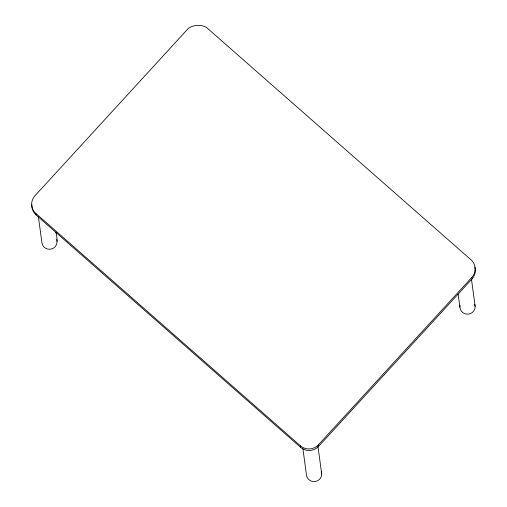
<?xml version="1.0" encoding="UTF-8"?>
<svg xmlns="http://www.w3.org/2000/svg" width="507" height="507" viewBox="0 0 507 507"><rect width="100%" height="100%" fill="white"/><g stroke="black" fill="none" stroke-linecap="round" stroke-linejoin="round"><path stroke-width="0.76" d="M55.846 232.143C57.107 237.644 59.027 246.592 51.822 248.899A7.637 7.478 -7.7 0 1 41.84 242.219L38.412 216.857M474.774 304.371A7.637 7.478 -7.7 0 1 465.914 314.042C461.966 313.282 459.152 309.143 460.039 305.195M35.851 213.428L300.423 445.818A12.732 12.46 -7.7 0 0 318.396 444.81L471.865 277.348A12.732 12.46 -7.7 0 0 470.94 259.742L206.368 27.353A17.187 16.826 -7.7 0 0 188.395 28.36L34.926 195.822A12.732 12.46 -7.7 0 0 35.851 213.428L36.06 214.974L300.632 447.364A12.732 12.46 -7.7 0 0 318.605 446.356L472.074 278.894A12.732 12.46 -7.7 0 0 474.894 267.208M56.733 239.45L57.095 241.364M471.865 277.348L472.074 278.894M471.497 279.395L475.135 306.291M458.113 294.079L459.881 307.141M318.396 444.81L318.605 446.356M317.927 446.09L321.666 473.753M302.882 448.48L306.412 474.609A7.637 7.478 -7.7 0 0 315.424 481.53A7.637 7.478 -7.7 0 0 321.305 471.84M300.423 445.818L300.632 447.364M36.06 214.974A12.732 12.46 -7.7 0 1 31.897 204.752"/></g></svg>
